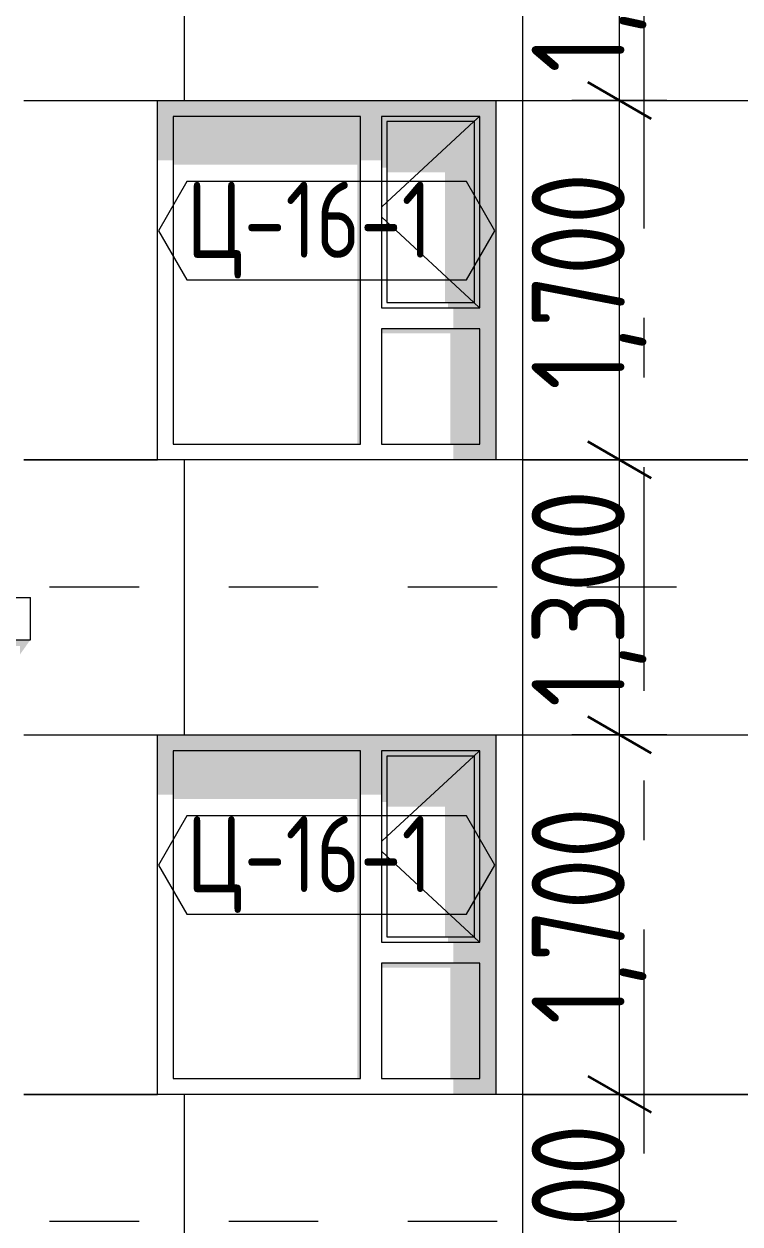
# Model space of a CAD drawing. Header units: millimetres. Extents: x 18162 to 7085488, y 72188 to 247925.
# Drawn here: x 5820578 to 5823964, y 133371 to 139046 of the extents above; entities that cross this region are included whole.
import ezdxf
from ezdxf.enums import TextEntityAlignment as Align

# ---------------------------------------------------------------- set-up
doc = ezdxf.new("R2010")
doc.units = ezdxf.units.MM
doc.header["$MEASUREMENT"] = 0
doc.linetypes.add('Dashed', pattern=[423.333333, 211.666667, -211.666667])
doc.linetypes.add('Double Dashed', pattern=[1093.611073, 529.166651, -211.666656, 141.111112, -211.666656])
for name, color, linetype in [('Archicad Windows', 7, 'Continuous'), ('Structural - Bearing', 7, 'Continuous'), ('Structural - Grid', 7, 'Continuous')]:
    doc.layers.add(name, color=color, linetype=linetype)
doc.styles.add('GENERATED_STYLE_3', font='', dxfattribs={"width": 0.8})
doc.styles.get('GENERATED_STYLE_3').set_extended_font_data('ISOCPEUR MON')
doc.dimstyles.new('GENERATED_STYLE__19', dxfattribs={"dimtxt": 440.00001, "dimasz": 228, "dimexe": 0.18, "dimexo": 31028.935828, "dimgap": 0, "dimtad": 1, "dimdec": 0, "dimzin": 0, "dimdsep": 46, "dimtxsty": 'GENERATED_STYLE_3', "dimblk": 'ARROWHEAD_2', "dimblk1": 'ARROWHEAD_2', "dimblk2": 'ARROWHEAD_2', "dimcen": 0.09, "dimclrd": 13, "dimclre": 13, "dimclrt": 13, "dimadec": 0, "dimazin": 0, "dimtfac": 1, "dimtdec": 4, "dimtmove": 0, "dimatfit": 3, "dimfxl": 1, "dimtolj": 1, "dimtzin": 0, "dimarcsym": 0})
doc.dimstyles.new('GENERATED_STYLE__31', dxfattribs={"dimtxt": 440.00001, "dimasz": 228, "dimexe": 0.18, "dimexo": 1815.703396, "dimgap": 0, "dimtad": 1, "dimdec": 0, "dimzin": 0, "dimdsep": 46, "dimtxsty": 'GENERATED_STYLE_3', "dimblk": 'ARROWHEAD_2', "dimblk1": 'ARROWHEAD_2', "dimblk2": 'ARROWHEAD_2', "dimcen": 0.09, "dimclrd": 13, "dimclre": 13, "dimclrt": 13, "dimadec": 0, "dimazin": 0, "dimtfac": 1, "dimtdec": 4, "dimtmove": 0, "dimatfit": 3, "dimfxl": 1, "dimtolj": 1, "dimtzin": 0, "dimarcsym": 0})

# ---------------------------------------------------------------- blocks, each defined once
blk = doc.blocks.new('*X2377', base_point=(5785635.3, 106384.1))
at = {"layer": 'Structural - Bearing', "color": 8, "linetype": 'Continuous', "lineweight": 13}
for p, q in [((5821335.3, 136284.1), (5821335.3, 135684.1)), ((5822935.3, 136284.1), (5822935.3, 133984.1)), ((5820578.3, 135684.1), (5820835.3, 135684.1)), ((5820835.3, 135684.1), (5821208.8, 135684.1)), ((5822808.8, 135684.1), (5822935.3, 135684.1)), ((5822935.3, 135684.1), (5824035.3, 135684.1)), ((5820578.3, 133984.1), (5820835.3, 133984.1)), ((5820835.3, 133984.1), (5820578.3, 133984.1)), ((5821208.8, 133984.1), (5820835.3, 133984.1)), ((5820835.3, 133984.1), (5821208.8, 133984.1)), ((5821335.3, 133984.1), (5821335.3, 133384.1)), ((5822935.3, 133984.1), (5822808.8, 133984.1)), ((5822935.3, 133984.1), (5824035.3, 133984.1)), ((5822935.3, 133984.1), (5822935.3, 133384.1)), ((5824035.3, 133984.1), (5822935.3, 133984.1)), ((5821335.3, 133384.1), (5821335.3, 133284.1)), ((5822935.3, 133384.1), (5822935.3, 133284.1))]:
    blk.add_line(p, q, dxfattribs=at)
blk = doc.blocks.new('*X2387', base_point=(5785635.3, 106384.1))
at = {"layer": 'Structural - Bearing', "color": 8, "linetype": 'Continuous', "lineweight": 13}
for p, q in [((5821335.3, 139284.1), (5821335.3, 138684.1)), ((5822935.3, 139284.1), (5822935.3, 136984.1)), ((5820578.3, 138684.1), (5820835.3, 138684.1)), ((5820835.3, 138684.1), (5821208.8, 138684.1)), ((5822808.8, 138684.1), (5822935.3, 138684.1)), ((5822935.3, 138684.1), (5824035.3, 138684.1)), ((5820578.3, 136984.1), (5820835.3, 136984.1)), ((5820835.3, 136984.1), (5820578.3, 136984.1)), ((5821208.8, 136984.1), (5820835.3, 136984.1)), ((5820835.3, 136984.1), (5821208.8, 136984.1)), ((5821335.3, 136984.1), (5821335.3, 136384.1)), ((5822935.3, 136984.1), (5822808.8, 136984.1)), ((5822935.3, 136984.1), (5824035.3, 136984.1)), ((5822935.3, 136984.1), (5822935.3, 136384.1)), ((5824035.3, 136984.1), (5822935.3, 136984.1)), ((5821335.3, 136384.1), (5821335.3, 136284.1)), ((5822935.3, 136384.1), (5822935.3, 136284.1))]:
    blk.add_line(p, q, dxfattribs=at)
blk = doc.blocks.new('*D2610', base_point=(5785635.3, 106384.1))
at = {"color": 12, "linetype": 'Continuous', "lineweight": 35}
for p, q in [((5838328.4, 133420.7), (5838628.4, 133247.5)), ((5838328.4, 133220.7), (5838628.4, 133047.5))]:
    blk.add_line(p, q, dxfattribs=at)
at = {"color": 13, "linetype": 'Continuous', "lineweight": 13}
for p, q in [((5838703.4, 133334.1), (5837187.8, 133334.1)), ((5838478.4, 133134.1), (5838478.4, 133334.1)), ((5838703.4, 133134.1), (5837187.8, 133134.1))]:
    blk.add_line(p, q, dxfattribs=at)
blk = doc.blocks.new('ARROWHEAD_2')
at = {"color": 0, "linetype": 'Continuous', "lineweight": 0}
for p, q in [((-0.378, -0.655), (0.378, 0.655)), ((0, 0), (-1, 0))]:
    blk.add_line(p, q, dxfattribs=at)
blk = doc.blocks.new('*D2611', base_point=(5785635.3, 106384.1))
at = {"color": 12, "linetype": 'Continuous', "lineweight": 35}
for p, q in [((5838328.4, 136220.7), (5838628.4, 136047.5)), ((5838328.4, 133420.7), (5838628.4, 133247.5))]:
    blk.add_line(p, q, dxfattribs=at)
at = {"color": 13, "linetype": 'Continuous', "lineweight": 13}
for p, q in [((5838703.4, 136134.1), (5837187.8, 136134.1)), ((5838478.4, 133334.1), (5838478.4, 136134.1)), ((5838703.4, 133334.1), (5837187.8, 133334.1))]:
    blk.add_line(p, q, dxfattribs=at)
at = {"color": 13, "lineweight": 13, "char_height": 440, "attachment_point": 7, "rotation": 90, "style": 'GENERATED_STYLE_3'}
for s, insert in [('\\A1;{\\pql;\\fISOCPEUR MON|b0|i0|c0|p0;\\W0.800000;2,800}', (5838605.9, 134549.6)), ('\\A1;{\\pql;\\fISOCPEUR MON|b0|i0|c0|p0;\\W0.800000;200}', (5838518.1, 133420.8))]:
    blk.add_mtext(s, dxfattribs=dict(at, insert=insert))
blk = doc.blocks.new('*D2612', base_point=(5785635.3, 106384.1))
at = {"color": 12, "linetype": 'Continuous', "lineweight": 35}
for p, q in [((5838328.4, 136420.7), (5838628.4, 136247.5)), ((5838328.4, 136220.7), (5838628.4, 136047.5))]:
    blk.add_line(p, q, dxfattribs=at)
at = {"color": 13, "linetype": 'Continuous', "lineweight": 13}
for p, q in [((5838703.4, 136334.1), (5837187.8, 136334.1)), ((5838478.4, 136134.1), (5838478.4, 136334.1)), ((5838703.4, 136134.1), (5837187.8, 136134.1))]:
    blk.add_line(p, q, dxfattribs=at)
blk = doc.blocks.new('*D2613', base_point=(5785635.3, 106384.1))
at = {"color": 12, "linetype": 'Continuous', "lineweight": 35}
for p, q in [((5838328.4, 139220.7), (5838628.4, 139047.5)), ((5838328.4, 136420.7), (5838628.4, 136247.5))]:
    blk.add_line(p, q, dxfattribs=at)
at = {"color": 13, "linetype": 'Continuous', "lineweight": 13}
for p, q in [((5838703.4, 139134.1), (5837187.8, 139134.1)), ((5838478.4, 136334.1), (5838478.4, 139134.1)), ((5838703.4, 136334.1), (5837187.8, 136334.1))]:
    blk.add_line(p, q, dxfattribs=at)
at = {"color": 13, "lineweight": 13, "char_height": 440, "attachment_point": 7, "rotation": 90, "style": 'GENERATED_STYLE_3'}
for s, insert in [('\\A1;{\\pql;\\fISOCPEUR MON|b0|i0|c0|p0;\\W0.800000;2,800}', (5838605.9, 137549.6)), ('\\A1;{\\pql;\\fISOCPEUR MON|b0|i0|c0|p0;\\W0.800000;200}', (5838518.1, 136420.8))]:
    blk.add_mtext(s, dxfattribs=dict(at, insert=insert))
blk = doc.blocks.new('*D2666', base_point=(5785635.3, 106384.1))
at = {"color": 12, "linetype": 'Continuous', "lineweight": 35}
for p, q in [((5823243.5, 134070.7), (5823543.5, 133897.5)), ((5823243.5, 132770.7), (5823543.5, 132597.5))]:
    blk.add_line(p, q, dxfattribs=at)
at = {"color": 13, "linetype": 'Continuous', "lineweight": 13}
for p, q in [((5823618.5, 133984.1), (5823168.5, 133984.1)), ((5823393.5, 132684.1), (5823393.5, 133984.1)), ((5823618.5, 132684.1), (5823168.5, 132684.1))]:
    blk.add_line(p, q, dxfattribs=at)
at = {"color": 13, "lineweight": 13, "insert": (5823521.1, 132815.9), "char_height": 440, "attachment_point": 7, "rotation": 90, "style": 'GENERATED_STYLE_3'}
blk.add_mtext('\\A1;{\\pql;\\fISOCPEUR MON|b0|i0|c0|p0;\\W0.800000;1,300}', dxfattribs=at)
blk = doc.blocks.new('*D2667', base_point=(5785635.3, 106384.1))
at = {"color": 12, "linetype": 'Continuous', "lineweight": 35}
for p, q in [((5823243.5, 135770.7), (5823543.5, 135597.5)), ((5823243.5, 134070.7), (5823543.5, 133897.5))]:
    blk.add_line(p, q, dxfattribs=at)
at = {"color": 13, "linetype": 'Continuous', "lineweight": 13}
for p, q in [((5823618.5, 135684.1), (5823168.5, 135684.1)), ((5823393.5, 133984.1), (5823393.5, 135684.1)), ((5823618.5, 133984.1), (5823168.5, 133984.1))]:
    blk.add_line(p, q, dxfattribs=at)
at = {"color": 13, "lineweight": 13, "insert": (5823521.1, 134315.9), "char_height": 440, "attachment_point": 7, "rotation": 90, "style": 'GENERATED_STYLE_3'}
blk.add_mtext('\\A1;{\\pql;\\fISOCPEUR MON|b0|i0|c0|p0;\\W0.800000;1,700}', dxfattribs=at)
blk = doc.blocks.new('*D2668', base_point=(5785635.3, 106384.1))
at = {"color": 12, "linetype": 'Continuous', "lineweight": 35}
for p, q in [((5823243.5, 137070.7), (5823543.5, 136897.5)), ((5823243.5, 135770.7), (5823543.5, 135597.5))]:
    blk.add_line(p, q, dxfattribs=at)
at = {"color": 13, "linetype": 'Continuous', "lineweight": 13}
for p, q in [((5823618.5, 136984.1), (5823168.5, 136984.1)), ((5823393.5, 135684.1), (5823393.5, 136984.1)), ((5823618.5, 135684.1), (5823168.5, 135684.1))]:
    blk.add_line(p, q, dxfattribs=at)
at = {"color": 13, "lineweight": 13, "insert": (5823521.1, 135815.9), "char_height": 440, "attachment_point": 7, "rotation": 90, "style": 'GENERATED_STYLE_3'}
blk.add_mtext('\\A1;{\\pql;\\fISOCPEUR MON|b0|i0|c0|p0;\\W0.800000;1,300}', dxfattribs=at)
blk = doc.blocks.new('*D2669', base_point=(5785635.3, 106384.1))
at = {"color": 12, "linetype": 'Continuous', "lineweight": 35}
for p, q in [((5823243.5, 138770.7), (5823543.5, 138597.5)), ((5823243.5, 137070.7), (5823543.5, 136897.5))]:
    blk.add_line(p, q, dxfattribs=at)
at = {"color": 13, "linetype": 'Continuous', "lineweight": 13}
for p, q in [((5823618.5, 138684.1), (5823168.5, 138684.1)), ((5823393.5, 136984.1), (5823393.5, 138684.1)), ((5823618.5, 136984.1), (5823168.5, 136984.1))]:
    blk.add_line(p, q, dxfattribs=at)
at = {"color": 13, "lineweight": 13, "insert": (5823521.1, 137315.9), "char_height": 440, "attachment_point": 7, "rotation": 90, "style": 'GENERATED_STYLE_3'}
blk.add_mtext('\\A1;{\\pql;\\fISOCPEUR MON|b0|i0|c0|p0;\\W0.800000;1,700}', dxfattribs=at)
blk = doc.blocks.new('*D2670', base_point=(5785635.3, 106384.1))
at = {"color": 12, "linetype": 'Continuous', "lineweight": 35}
for p, q in [((5823243.5, 140070.7), (5823543.5, 139897.5)), ((5823243.5, 138770.7), (5823543.5, 138597.5))]:
    blk.add_line(p, q, dxfattribs=at)
at = {"color": 13, "linetype": 'Continuous', "lineweight": 13}
for p, q in [((5823618.5, 139984.1), (5823168.5, 139984.1)), ((5823393.5, 138684.1), (5823393.5, 139984.1)), ((5823618.5, 138684.1), (5823168.5, 138684.1))]:
    blk.add_line(p, q, dxfattribs=at)
at = {"color": 13, "lineweight": 13, "insert": (5823521.1, 138815.9), "char_height": 440, "attachment_point": 7, "rotation": 90, "style": 'GENERATED_STYLE_3'}
blk.add_mtext('\\A1;{\\pql;\\fISOCPEUR MON|b0|i0|c0|p0;\\W0.800000;1,300}', dxfattribs=at)
blk = doc.blocks.new('Label_161_3', base_point=(5822008.8, 134834.1))
at = {"color": 13, "linetype": 'Continuous', "lineweight": 13, "flags": 128}
blk.add_lwpolyline([(5821213.7, 135068.3), (5821347.8, 134836.1), (5822669.9, 134836.1), (5822804, 135068.3), (5822669.9, 135300.6), (5821347.8, 135300.6)], close=True, dxfattribs=at)
at = {"color": 13, "lineweight": 13, "insert": (5821347.8, 135299.9), "char_height": 360, "attachment_point": 1, "style": 'GENERATED_STYLE_3'}
blk.add_mtext('\\A1;{\\pql;\\pt0,253000;\\fISOCPEUR MON|b0|i0|c0|p0;\\W0.800000;Ц-16-1\\fISOCPEUR MON|b0|i0|c0|p0;\\W0.800000;\\A1{\\H.66x;\\S^  ;}\\fISOCPEUR MON|b0|i0|c0|p0;\\W0.800000;\\fISOCPEUR MON|b0|i0|c0|p0;\\W0.800000;\\A1{\\H.66x;\\S^  ;}\\fISOCPEUR MON|b0|i0|c0|p0;\\W0.800000; \\fISOCPEUR MON|b0|i0|c0|p0;\\W0.800000;\\fISOCPEUR MON|b0|i0|c0|p0;\\W0.800000;\\fISOCPEUR MON|b0|i0|c0|p0;\\W0.800000;\\fISOCPEUR MON|b0|i0|c0|p0;\\W0.800000;\\fISOCPEUR MON|b0|i0|c0|p0;\\W0.800000;\\fISOCPEUR MON|b0|i0|c0|p0;\\W0.800000;\\fISOCPEUR MON|b0|i0|c0|p0;\\W0.800000;\\fISOCPEUR MON|b0|i0|c0|p0;\\W0.800000;\\fISOCPEUR MON|b0|i0|c0|p0;\\W0.800000;\\fISOCPEUR MON|b0|i0|c0|p0;\\W0.800000;\\fISOCPEUR MON|b0|i0|c0|p0;\\W0.800000;\\fISOCPEUR MON|b0|i0|c0|p0;\\W0.800000;\\fISOCPEUR MON|b0|i0|c0|p0;\\W0.800000;\\fISOCPEUR MON|b0|i0|c0|p0;\\W0.800000;\\fISOCPEUR MON|b0|i0|c0|p0;\\W0.800000;\\fISOCPEUR MON|b0|i0|c0|p0;\\W0.800000;\\fISOCPEUR MON|b0|i0|c0|p0;\\W0.800000;\\fISOCPEUR MON|b0|i0|c0|p0;\\W0.800000;\\fISOCPEUR MON|b0|i0|c0|p0;\\W0.800000;\\fISOCPEUR MON|b0|i0|c0|p0;\\W0.800000;\\fISOCPEUR MON|b0|i0|c0|p0;\\W0.800000;\\fISOCPEUR MON|b0|i0|c0|p0;\\W0.800000;\\fISOCPEUR MON|b0|i0|c0|p0;\\W0.800000;\\fISOCPEUR MON|b0|i0|c0|p0;\\W0.800000;\\fISOCPEUR MON|b0|i0|c0|p0;\\W0.800000;\\fISOCPEUR MON|b0|i0|c0|p0;\\W0.800000;\\fISOCPEUR MON|b0|i0|c0|p0;\\W0.800000;\\fISOCPEUR MON|b0|i0|c0|p0;\\W0.800000;\\fISOCPEUR MON|b0|i0|c0|p0;\\W0.800000;\\fISOCPEUR MON|b0|i0|c0|p0;\\W0.800000;\\fISOCPEUR MON|b0|i0|c0|p0;\\W0.800000;\\fISOCPEUR MON|b0|i0|c0|p0;\\W0.800000;\\fISOCPEUR MON|b0|i0|c0|p0;\\W0.800000;\\fISOCPEUR MON|b0|i0|c0|p0;\\W0.800000;\\fISOCPEUR MON|b0|i0|c0|p0;\\W0.800000;\\fISOCPEUR MON|b0|i0|c0|p0;\\W0.800000;\\fISOCPEUR MON|b0|i0|c0|p0;\\W0.800000;\\fISOCPEUR MON|b0|i0|c0|p0;\\W0.800000;\\fISOCPEUR MON|b0|i0|c0|p0;\\W0.800000;\\fISOCPEUR MON|b0|i0|c0|p0;\\W0.800000;\\fISOCPEUR MON|b0|i0|c0|p0;\\W0.800000;\\fISOCPEUR MON|b0|i0|c0|p0;\\W0.800000;\\fISOCPEUR MON|b0|i0|c0|p0;\\W0.800000;}', dxfattribs=at)
blk = doc.blocks.new('Label_166_3', base_point=(5822008.8, 137834.1))
at = {"color": 13, "linetype": 'Continuous', "lineweight": 13, "flags": 128}
blk.add_lwpolyline([(5821213.7, 138068.3), (5821347.8, 137836.1), (5822669.9, 137836.1), (5822804, 138068.3), (5822669.9, 138300.6), (5821347.8, 138300.6)], close=True, dxfattribs=at)
at = {"color": 13, "lineweight": 13, "insert": (5821347.8, 138299.9), "char_height": 360, "attachment_point": 1, "style": 'GENERATED_STYLE_3'}
blk.add_mtext('\\A1;{\\pql;\\pt0,253000;\\fISOCPEUR MON|b0|i0|c0|p0;\\W0.800000;Ц-16-1\\fISOCPEUR MON|b0|i0|c0|p0;\\W0.800000;\\A1{\\H.66x;\\S^  ;}\\fISOCPEUR MON|b0|i0|c0|p0;\\W0.800000;\\fISOCPEUR MON|b0|i0|c0|p0;\\W0.800000;\\A1{\\H.66x;\\S^  ;}\\fISOCPEUR MON|b0|i0|c0|p0;\\W0.800000; \\fISOCPEUR MON|b0|i0|c0|p0;\\W0.800000;\\fISOCPEUR MON|b0|i0|c0|p0;\\W0.800000;\\fISOCPEUR MON|b0|i0|c0|p0;\\W0.800000;\\fISOCPEUR MON|b0|i0|c0|p0;\\W0.800000;\\fISOCPEUR MON|b0|i0|c0|p0;\\W0.800000;\\fISOCPEUR MON|b0|i0|c0|p0;\\W0.800000;\\fISOCPEUR MON|b0|i0|c0|p0;\\W0.800000;\\fISOCPEUR MON|b0|i0|c0|p0;\\W0.800000;\\fISOCPEUR MON|b0|i0|c0|p0;\\W0.800000;\\fISOCPEUR MON|b0|i0|c0|p0;\\W0.800000;\\fISOCPEUR MON|b0|i0|c0|p0;\\W0.800000;\\fISOCPEUR MON|b0|i0|c0|p0;\\W0.800000;\\fISOCPEUR MON|b0|i0|c0|p0;\\W0.800000;\\fISOCPEUR MON|b0|i0|c0|p0;\\W0.800000;\\fISOCPEUR MON|b0|i0|c0|p0;\\W0.800000;\\fISOCPEUR MON|b0|i0|c0|p0;\\W0.800000;\\fISOCPEUR MON|b0|i0|c0|p0;\\W0.800000;\\fISOCPEUR MON|b0|i0|c0|p0;\\W0.800000;\\fISOCPEUR MON|b0|i0|c0|p0;\\W0.800000;\\fISOCPEUR MON|b0|i0|c0|p0;\\W0.800000;\\fISOCPEUR MON|b0|i0|c0|p0;\\W0.800000;\\fISOCPEUR MON|b0|i0|c0|p0;\\W0.800000;\\fISOCPEUR MON|b0|i0|c0|p0;\\W0.800000;\\fISOCPEUR MON|b0|i0|c0|p0;\\W0.800000;\\fISOCPEUR MON|b0|i0|c0|p0;\\W0.800000;\\fISOCPEUR MON|b0|i0|c0|p0;\\W0.800000;\\fISOCPEUR MON|b0|i0|c0|p0;\\W0.800000;\\fISOCPEUR MON|b0|i0|c0|p0;\\W0.800000;\\fISOCPEUR MON|b0|i0|c0|p0;\\W0.800000;\\fISOCPEUR MON|b0|i0|c0|p0;\\W0.800000;\\fISOCPEUR MON|b0|i0|c0|p0;\\W0.800000;\\fISOCPEUR MON|b0|i0|c0|p0;\\W0.800000;\\fISOCPEUR MON|b0|i0|c0|p0;\\W0.800000;\\fISOCPEUR MON|b0|i0|c0|p0;\\W0.800000;\\fISOCPEUR MON|b0|i0|c0|p0;\\W0.800000;\\fISOCPEUR MON|b0|i0|c0|p0;\\W0.800000;\\fISOCPEUR MON|b0|i0|c0|p0;\\W0.800000;\\fISOCPEUR MON|b0|i0|c0|p0;\\W0.800000;\\fISOCPEUR MON|b0|i0|c0|p0;\\W0.800000;\\fISOCPEUR MON|b0|i0|c0|p0;\\W0.800000;\\fISOCPEUR MON|b0|i0|c0|p0;\\W0.800000;\\fISOCPEUR MON|b0|i0|c0|p0;\\W0.800000;\\fISOCPEUR MON|b0|i0|c0|p0;\\W0.800000;}', dxfattribs=at)
blk = doc.blocks.new('Standard grid marker[377]_3', base_point=(5823508.8, 166384.1))
at = {"layer": 'Structural - Grid', "color": 13, "linetype": 'Double Dashed', "lineweight": 13, "ltscale": 2}
blk.add_line((5823508.8, 165384.1), (5823508.8, 100884.1), dxfattribs=at)
at = {"layer": 'Structural - Grid', "color": 13, "lineweight": 13, "style": 'GENERATED_STYLE_3'}
blk.add_attdef('AC_MarkerText_1', text='', height=500, rotation=360, dxfattribs=at).set_placement((5823508.8, 99534.1), align=Align.TOP_CENTER)

msp = doc.modelspace()

# ---------------------------------------------------------------- hatches: boundary and pattern name
at = {"layer": 'Archicad Windows', "linetype": 'Continuous', "lineweight": 0}
for points in [[(5821208.8, 138684.1), (5821208.8, 138609.1), (5821283.8, 138609.1), (5822168.8, 138609.1), (5822268.8, 138609.1), (5822733.8, 138609.1), (5822808.8, 138609.1), (5822808.8, 138684.1)], [(5821283.8, 138609.1), (5821208.8, 138609.1), (5821208.8, 138401.2), (5821283.8, 138401.2)], [(5822168.8, 138609.1), (5821283.8, 138609.1), (5821283.8, 138380), (5822153.8, 138380), (5822153.8, 137059.1), (5822168.8, 137059.1)], [(5822268.8, 138609.1), (5822168.8, 138609.1), (5822168.8, 138401.2), (5822268.8, 138401.2)], [(5822268.8, 138609.1), (5822268.8, 138584.1), (5822293.8, 138584.1), (5822708.8, 138584.1), (5822733.8, 138584.1), (5822733.8, 138609.1)], [(5822268.8, 138584.1), (5822268.8, 138365.9), (5822293.8, 138365.9), (5822293.8, 138584.1)], [(5822708.8, 138584.1), (5822293.8, 138584.1), (5822293.8, 138344.7), (5822568.8, 138344.7), (5822568.8, 137729.1), (5822708.8, 137729.1)], [(5822708.8, 137729.1), (5822733.8, 137729.1), (5822733.8, 138584.1), (5822708.8, 138584.1)], [(5822733.8, 137704.1), (5822733.8, 137604.1), (5822733.8, 137059.1), (5822808.8, 137059.1), (5822808.8, 138609.1), (5822733.8, 138609.1)], [(5822583.8, 137729.1), (5822583.8, 137704.1), (5822733.8, 137704.1), (5822733.8, 137729.1)], [(5822608.8, 137704.1), (5822608.8, 137604.1), (5822733.8, 137604.1), (5822733.8, 137704.1)], [(5822268.8, 137604.1), (5822268.8, 137582.9), (5822593.8, 137582.9), (5822593.8, 137059.1), (5822733.8, 137059.1), (5822733.8, 137604.1)], [(5822608.8, 137059.1), (5822608.8, 136984.1), (5822808.8, 136984.1), (5822808.8, 137059.1)], [(5822808.8, 135684.1), (5821208.8, 135684.1), (5821208.8, 135609.1), (5821283.8, 135609.1), (5822168.8, 135609.1), (5822268.8, 135609.1), (5822733.8, 135609.1), (5822808.8, 135609.1)], [(5821283.8, 135609.1), (5821208.8, 135609.1), (5821208.8, 135401.2), (5821283.8, 135401.2)], [(5822168.8, 135609.1), (5821283.8, 135609.1), (5821283.8, 135380), (5822153.8, 135380), (5822153.8, 134059.1), (5822168.8, 134059.1)], [(5822168.8, 135609.1), (5822168.8, 135401.2), (5822268.8, 135401.2), (5822268.8, 135609.1)], [(5822268.8, 135609.1), (5822268.8, 135584.1), (5822293.8, 135584.1), (5822708.8, 135584.1), (5822733.8, 135584.1), (5822733.8, 135609.1)], [(5822268.8, 135584.1), (5822268.8, 135365.9), (5822293.8, 135365.9), (5822293.8, 135584.1)], [(5822708.8, 135584.1), (5822293.8, 135584.1), (5822293.8, 135344.7), (5822568.8, 135344.7), (5822568.8, 134729.1), (5822708.8, 134729.1)], [(5822708.8, 134729.1), (5822733.8, 134729.1), (5822733.8, 135584.1), (5822708.8, 135584.1)], [(5822733.8, 134704.1), (5822733.8, 134604.1), (5822733.8, 134059.1), (5822808.8, 134059.1), (5822808.8, 135609.1), (5822733.8, 135609.1)], [(5822733.8, 134729.1), (5822583.8, 134729.1), (5822583.8, 134704.1), (5822733.8, 134704.1)], [(5822608.8, 134704.1), (5822608.8, 134604.1), (5822733.8, 134604.1), (5822733.8, 134704.1)], [(5822733.8, 134604.1), (5822268.8, 134604.1), (5822268.8, 134582.9), (5822593.8, 134582.9), (5822593.8, 134059.1), (5822733.8, 134059.1)], [(5822608.8, 133984.1), (5822808.8, 133984.1), (5822808.8, 134059.1), (5822608.8, 134059.1)]]:
    msp.add_hatch(color=49, dxfattribs=at).paths.add_polyline_path(points)
at = {"layer": 'Structural - Bearing', "linetype": 'Continuous', "lineweight": 0}
msp.add_hatch(color=49, dxfattribs=at).paths.add_polyline_path([(5817058.8, 136104.1), (5820558.8, 136104.1), (5820558.8, 136063.4), (5820608.8, 136134.1), (5817058.8, 136134.1)])

# ---------------------------------------------------------------- linework, layer by layer
at = {"color": 8, "linetype": 'Dashed', "lineweight": 13, "ltscale": 2}
for p, q in [((5800379.4, 136384.1), (5841359.8, 136384.1)), ((5800379.4, 133384.1), (5841359.8, 133384.1))]:
    msp.add_line(p, q, dxfattribs=at)
at = {"layer": 'Archicad Windows', "color": 7, "linetype": 'Continuous', "lineweight": 13}
for p, q in [((5821208.8, 136984.1), (5821208.8, 138684.1)), ((5821208.8, 138684.1), (5822808.8, 138684.1)), ((5822808.8, 138684.1), (5822808.8, 136984.1)), ((5822808.8, 136984.1), (5821208.8, 136984.1)), ((5821208.8, 133984.1), (5821208.8, 135684.1)), ((5821208.8, 135684.1), (5822808.8, 135684.1)), ((5822808.8, 135684.1), (5822808.8, 133984.1)), ((5822808.8, 133984.1), (5821208.8, 133984.1))]:
    msp.add_line(p, q, dxfattribs=at)
at = {"layer": 'Archicad Windows', "color": 7, "linetype": 'Continuous', "lineweight": 9}
for p, q in [((5821283.8, 138609.1), (5821283.8, 137059.1)), ((5822168.8, 138609.1), (5821283.8, 138609.1)), ((5822168.8, 137059.1), (5822168.8, 138609.1)), ((5822268.8, 138609.1), (5822268.8, 137704.1)), ((5822733.8, 138609.1), (5822268.8, 138609.1)), ((5822293.8, 138584.1), (5822293.8, 137729.1)), ((5822708.8, 138584.1), (5822293.8, 138584.1)), ((5822704.9, 138584.1), (5822293.8, 138202.9)), ((5822731.9, 138609.1), (5822704.9, 138584.1)), ((5822708.8, 137729.1), (5822708.8, 138584.1)), ((5822733.8, 137704.1), (5822733.8, 138609.1)), ((5822293.8, 138202.9), (5822268.8, 138179.7)), ((5822293.8, 138110.2), (5822268.8, 138133.4)), ((5822704.9, 137729.1), (5822293.8, 138110.2)), ((5822293.8, 137729.1), (5822708.8, 137729.1)), ((5822731.9, 137704.1), (5822704.9, 137729.1)), ((5822268.8, 137704.1), (5822733.8, 137704.1)), ((5822268.8, 137604.1), (5822268.8, 137059.1)), ((5822733.8, 137604.1), (5822268.8, 137604.1)), ((5822733.8, 137059.1), (5822733.8, 137604.1)), ((5821283.8, 137059.1), (5822168.8, 137059.1)), ((5822268.8, 137059.1), (5822733.8, 137059.1)), ((5821283.8, 135609.1), (5821283.8, 134059.1)), ((5822168.8, 135609.1), (5821283.8, 135609.1)), ((5822168.8, 134059.1), (5822168.8, 135609.1)), ((5822268.8, 135609.1), (5822268.8, 134704.1)), ((5822733.8, 135609.1), (5822268.8, 135609.1)), ((5822293.8, 135584.1), (5822293.8, 134729.1)), ((5822708.8, 135584.1), (5822293.8, 135584.1)), ((5822704.9, 135584.1), (5822293.8, 135202.9)), ((5822731.9, 135609.1), (5822704.9, 135584.1)), ((5822708.8, 134729.1), (5822708.8, 135584.1)), ((5822733.8, 134704.1), (5822733.8, 135609.1)), ((5822293.8, 135202.9), (5822268.8, 135179.7)), ((5822293.8, 135110.2), (5822268.8, 135133.4)), ((5822704.9, 134729.1), (5822293.8, 135110.2)), ((5822293.8, 134729.1), (5822708.8, 134729.1)), ((5822731.9, 134704.1), (5822704.9, 134729.1)), ((5822268.8, 134704.1), (5822733.8, 134704.1)), ((5822268.8, 134604.1), (5822268.8, 134059.1)), ((5822733.8, 134604.1), (5822268.8, 134604.1)), ((5822733.8, 134059.1), (5822733.8, 134604.1)), ((5821283.8, 134059.1), (5822168.8, 134059.1)), ((5822268.8, 134059.1), (5822733.8, 134059.1))]:
    msp.add_line(p, q, dxfattribs=at)
at = {"layer": 'Structural - Bearing', "color": 7, "linetype": 'Continuous', "lineweight": 13}
for p, q in [((5813408.8, 136334.1), (5820608.8, 136334.1)), ((5820608.8, 136134.1), (5820608.8, 136334.1)), ((5813408.8, 136134.1), (5820608.8, 136134.1))]:
    msp.add_line(p, q, dxfattribs=at)

# ---------------------------------------------------------------- block references
at = {"color": 12, "linetype": 'Continuous', "lineweight": 13}
for name, p in [('Label_166_3', (5822008.8, 137834.1)), ('Label_161_3', (5822008.8, 134834.1))]:
    msp.add_blockref(name, p, dxfattribs=at)
at = {"layer": 'Structural - Bearing', "lineweight": 0}
for name in ['*X2387', '*X2377']:
    msp.add_blockref(name, (5785635.3, 106384.1), dxfattribs=at)
at = {"layer": 'Structural - Grid', "color": 13, "linetype": 'Continuous', "lineweight": 13}
msp.add_blockref('Standard grid marker[377]_3', (5823508.8, 166384.1), dxfattribs=at)

# ---------------------------------------------------------------- dimensions: what is measured, and where the dimension line sits
at = {"color": 13, "linetype": 'Continuous', "lineweight": 13}
for base, p1, p2, dimstyle, picture, middle in [((5823393.5, 139984.1), (5822808.8, 138684.1), (5822808.8, 139984.1), 'GENERATED_STYLE__31', '*D2670', (5823085.5, 139553)), ((5838478.4, 139134.1), (5805483.8, 136334.1), (5805483.8, 139134.1), 'GENERATED_STYLE__19', '*D2613', (5838170.4, 138286.7)), ((5823393.5, 138684.1), (5822808.8, 136984.1), (5822808.8, 138684.1), 'GENERATED_STYLE__31', '*D2669', (5823085.5, 138053)), ((5823393.5, 136984.1), (5822808.8, 135684.1), (5822808.8, 136984.1), 'GENERATED_STYLE__31', '*D2668', (5823085.5, 136553)), ((5838478.4, 136334.1), (5805483.8, 136134.1), (5805483.8, 136334.1), 'GENERATED_STYLE__19', '*D2612', (5838170.4, 136923)), ((5838478.4, 136134.1), (5805483.8, 133334.1), (5805483.8, 136134.1), 'GENERATED_STYLE__19', '*D2611', (5838170.4, 135286.7)), ((5823393.5, 135684.1), (5822808.8, 133984.1), (5822808.8, 135684.1), 'GENERATED_STYLE__31', '*D2667', (5823085.5, 135053)), ((5823393.5, 133984.1), (5822808.8, 132684.1), (5822808.8, 133984.1), 'GENERATED_STYLE__31', '*D2666', (5823085.5, 133553)), ((5838478.4, 133334.1), (5805483.8, 133134.1), (5805483.8, 133334.1), 'GENERATED_STYLE__19', '*D2610', (5838170.4, 133923))]:
    dim = msp.add_linear_dim(base=base, p1=p1, p2=p2, angle=90, dimstyle=dimstyle, dxfattribs=at)
    dim.commit()
    dim.dimension.update_dxf_attribs({"geometry": picture, "text_midpoint": middle, "dimtype": 160, "text_rotation": 90})

doc.saveas('drawing.dxf')
